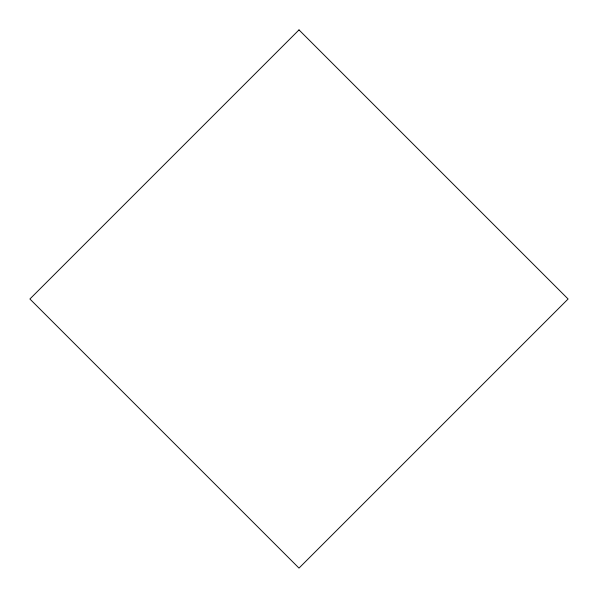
<?xml version="1.0" encoding="UTF-8"?>
<svg xmlns="http://www.w3.org/2000/svg" width="598" height="598" viewBox="0 0 598 598"><rect width="100%" height="100%" fill="white"/><g stroke="black" fill="none" stroke-linecap="round" stroke-linejoin="round"><path stroke-width="0.9" d="M299 29.9L29.9 299L299 568.1L568.1 299L299 29.9"/></g></svg>
